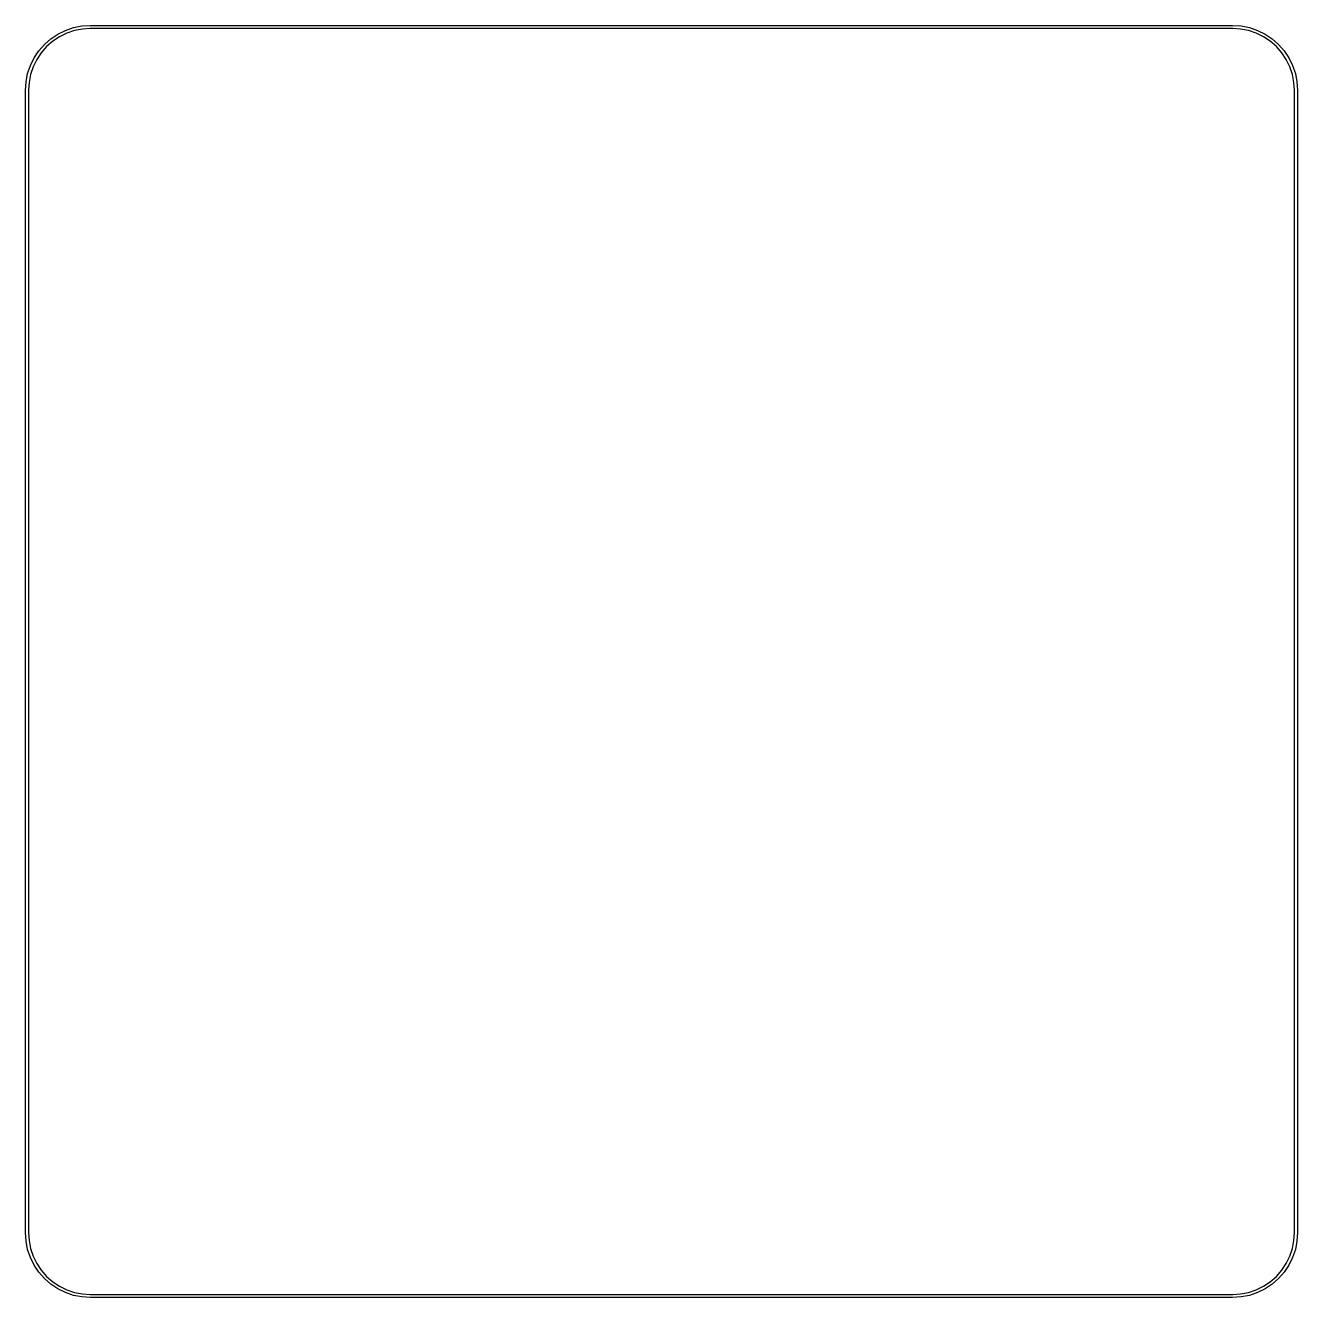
# Model space of a CAD drawing. Extents: x 120.1 to 160.2, y -110 to -70.
import ezdxf

# ---------------------------------------------------------------- set-up
doc = ezdxf.new("R2010")
doc.units = 0
doc.layers.add('BLACK', color=7, linetype='CONTINUOUS')

msp = doc.modelspace()

# ---------------------------------------------------------------- linework, layer by layer
at = {"layer": 'BLACK', "linetype": 'CONTINUOUS'}
for p, q in [((121.15, -70.2246), (121.39, -70.106)), ((121.39, -70.106), (121.644, -70.0199)), ((121.669, -70.1124), (121.427, -70.1946)), ((121.644, -70.0199), (121.907, -69.9675)), ((121.92, -70.0625), (121.669, -70.1124)), ((121.907, -69.9675), (122.175, -69.95)), ((122.166, -70.0464), (121.92, -70.0625)), ((122.175, -70.05), (122.166, -70.0464)), ((122.175, -69.95), (158.175, -69.95)), ((158.175, -70.05), (122.175, -70.05)), ((158.175, -69.95), (158.443, -69.9675)), ((158.184, -70.0464), (158.175, -70.05)), ((158.43, -70.0625), (158.184, -70.0464)), ((158.681, -70.1124), (158.43, -70.0625)), ((158.443, -69.9675), (158.706, -70.0199)), ((158.923, -70.1946), (158.681, -70.1124)), ((158.706, -70.0199), (158.96, -70.106)), ((158.96, -70.106), (159.2, -70.2246)), ((120.549, -70.752), (120.725, -70.5504)), ((120.725, -70.5504), (120.927, -70.3736)), ((120.985, -70.4496), (120.793, -70.6182)), ((120.927, -70.3736), (121.15, -70.2246)), ((121.198, -70.3076), (120.985, -70.4496)), ((121.427, -70.1946), (121.198, -70.3076)), ((159.152, -70.3076), (158.923, -70.1946)), ((159.365, -70.4496), (159.152, -70.3076)), ((159.2, -70.2246), (159.423, -70.3736)), ((159.557, -70.6182), (159.365, -70.4496)), ((159.423, -70.3736), (159.625, -70.5504)), ((159.625, -70.5504), (159.801, -70.752)), ((120.281, -71.2155), (120.4, -70.975)), ((120.4, -70.975), (120.549, -70.752)), ((120.625, -70.8104), (120.483, -71.0229)), ((120.793, -70.6182), (120.625, -70.8104)), ((159.725, -70.8104), (159.557, -70.6182)), ((159.867, -71.0229), (159.725, -70.8104)), ((159.801, -70.752), (159.95, -70.975)), ((159.95, -70.975), (160.069, -71.2155)), ((120.195, -71.4694), (120.281, -71.2155)), ((120.37, -71.2522), (120.287, -71.4942)), ((120.483, -71.0229), (120.37, -71.2522)), ((159.98, -71.2522), (159.867, -71.0229)), ((160.063, -71.4942), (159.98, -71.2522)), ((160.069, -71.2155), (160.155, -71.4694)), ((120.125, -72), (120.143, -71.7324)), ((120.143, -71.7324), (120.195, -71.4694)), ((120.238, -71.7449), (120.221, -71.9913)), ((120.287, -71.4942), (120.238, -71.7449)), ((160.112, -71.7449), (160.063, -71.4942)), ((160.129, -71.9913), (160.112, -71.7449)), ((160.155, -71.4694), (160.207, -71.7324)), ((160.207, -71.7324), (160.225, -72)), ((120.125, -108), (120.125, -72)), ((120.221, -71.9913), (120.225, -72)), ((120.225, -72), (120.225, -108)), ((160.125, -72), (160.129, -71.9913)), ((160.125, -108), (160.125, -72)), ((160.225, -72), (160.225, -108)), ((120.143, -108.268), (120.125, -108)), ((120.195, -108.531), (120.143, -108.268)), ((120.225, -108), (120.221, -108.009)), ((120.221, -108.009), (120.238, -108.255)), ((120.238, -108.255), (120.287, -108.506)), ((160.063, -108.506), (160.112, -108.255)), ((160.112, -108.255), (160.129, -108.009)), ((160.129, -108.009), (160.125, -108)), ((160.207, -108.268), (160.155, -108.531)), ((160.225, -108), (160.207, -108.268)), ((120.281, -108.785), (120.195, -108.531)), ((120.287, -108.506), (120.37, -108.748)), ((159.98, -108.748), (160.063, -108.506)), ((160.155, -108.531), (160.069, -108.785)), ((120.4, -109.025), (120.281, -108.785)), ((120.37, -108.748), (120.483, -108.977)), ((120.549, -109.248), (120.4, -109.025)), ((120.483, -108.977), (120.625, -109.19)), ((159.725, -109.19), (159.867, -108.977)), ((159.95, -109.025), (159.801, -109.248)), ((159.867, -108.977), (159.98, -108.748)), ((160.069, -108.785), (159.95, -109.025)), ((120.725, -109.45), (120.549, -109.248)), ((120.625, -109.19), (120.793, -109.382)), ((120.927, -109.626), (120.725, -109.45)), ((120.793, -109.382), (120.985, -109.55)), ((159.365, -109.55), (159.557, -109.382)), ((159.625, -109.45), (159.423, -109.626)), ((159.557, -109.382), (159.725, -109.19)), ((159.801, -109.248), (159.625, -109.45)), ((121.15, -109.775), (120.927, -109.626)), ((120.985, -109.55), (121.198, -109.692)), ((121.39, -109.894), (121.15, -109.775)), ((121.198, -109.692), (121.427, -109.805)), ((121.427, -109.805), (121.669, -109.888)), ((158.681, -109.888), (158.923, -109.805)), ((158.923, -109.805), (159.152, -109.692)), ((159.2, -109.775), (158.96, -109.894)), ((159.152, -109.692), (159.365, -109.55)), ((159.423, -109.626), (159.2, -109.775)), ((121.644, -109.98), (121.39, -109.894)), ((121.907, -110.032), (121.644, -109.98)), ((121.669, -109.888), (121.92, -109.937)), ((122.175, -110.05), (121.907, -110.032)), ((121.92, -109.937), (122.166, -109.954)), ((122.166, -109.954), (122.175, -109.95)), ((122.175, -109.95), (158.175, -109.95)), ((158.175, -110.05), (122.175, -110.05)), ((158.175, -109.95), (158.184, -109.954)), ((158.443, -110.032), (158.175, -110.05)), ((158.184, -109.954), (158.43, -109.937)), ((158.43, -109.937), (158.681, -109.888)), ((158.706, -109.98), (158.443, -110.032)), ((158.96, -109.894), (158.706, -109.98))]:
    msp.add_line(p, q, dxfattribs=at)

doc.saveas('drawing.dxf')
